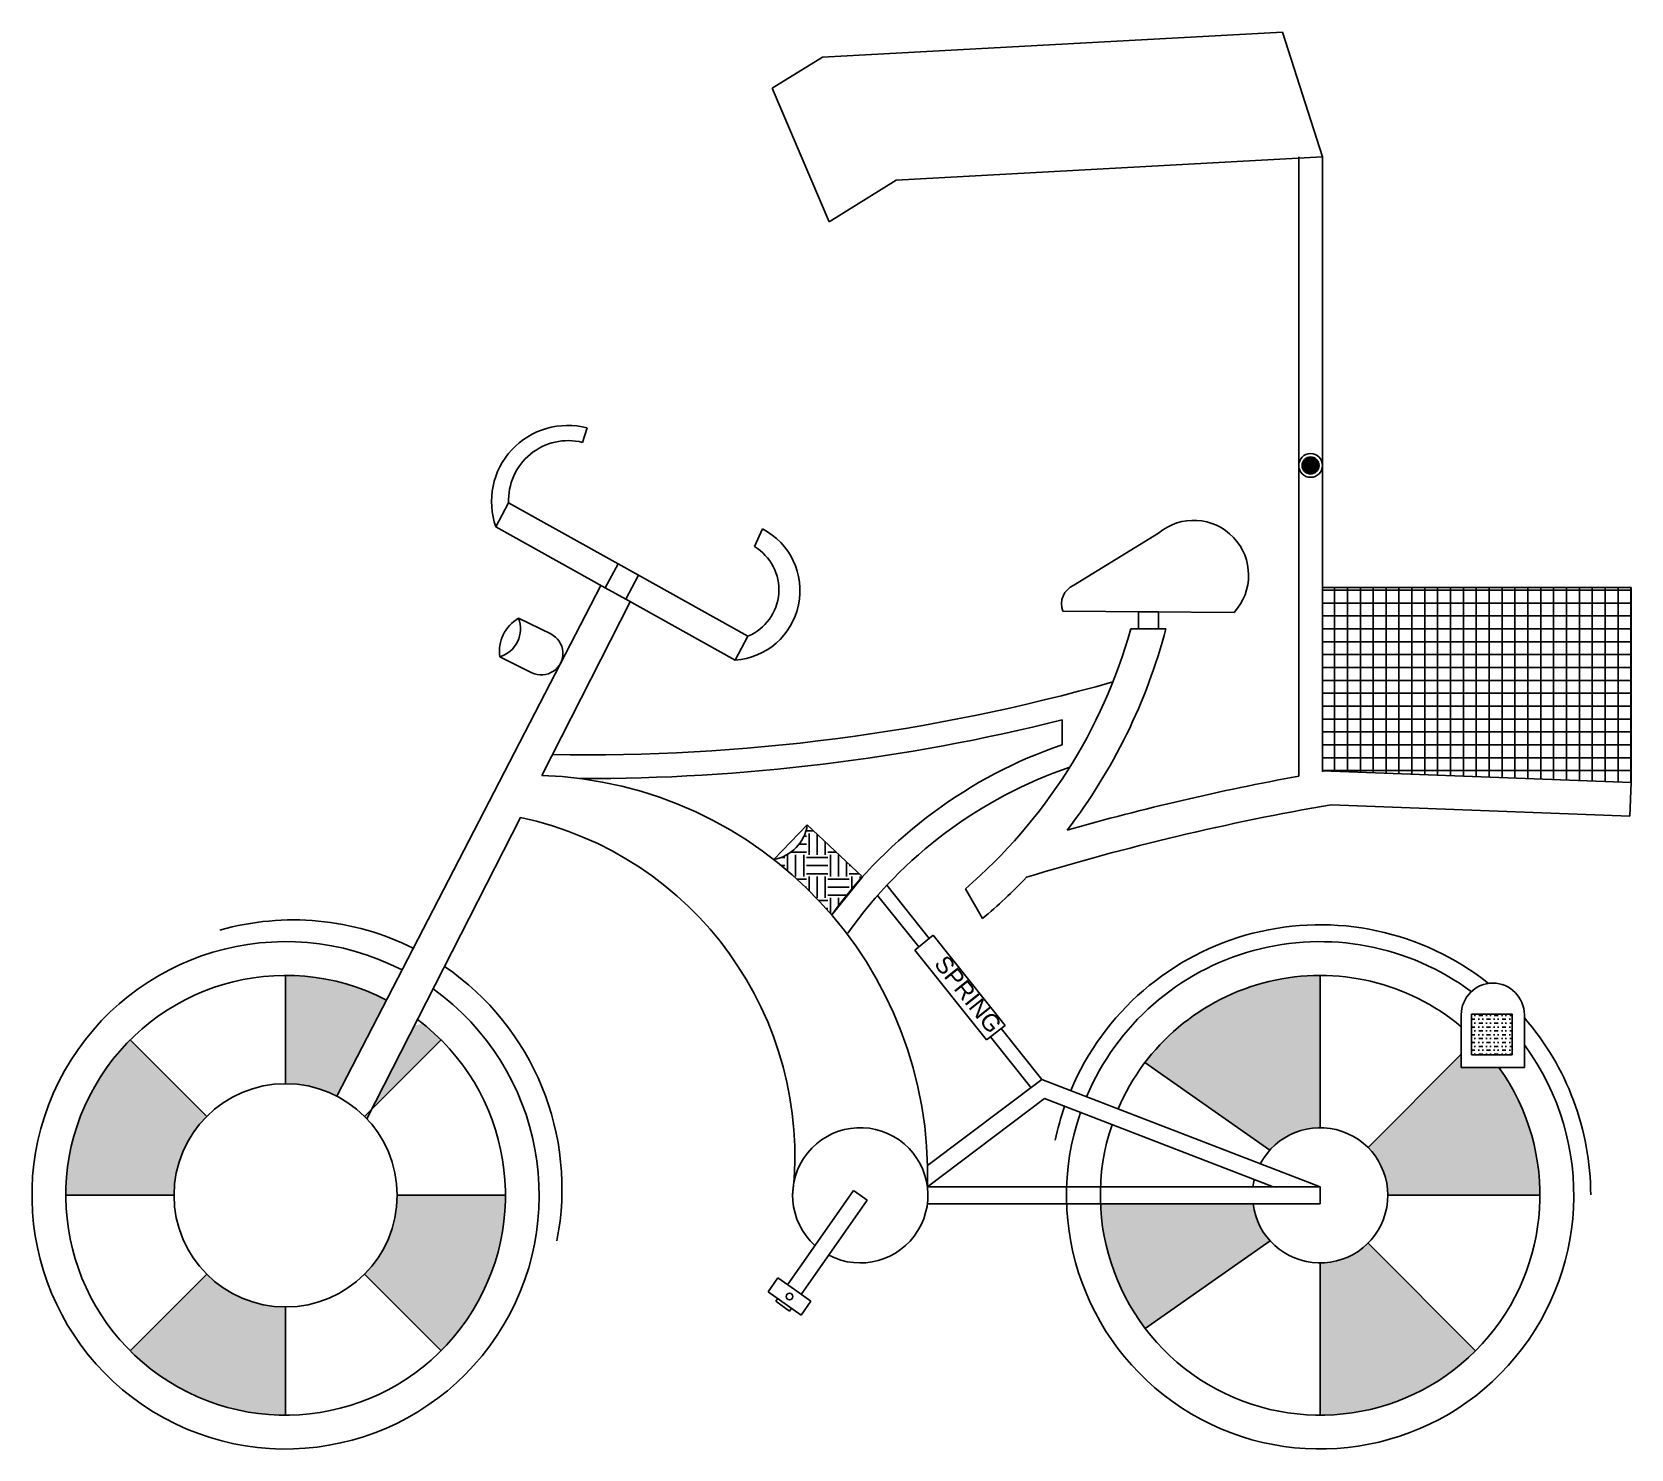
# Model space of a CAD drawing. Header units: millimetres. Extents: x 285 to 758, y 78 to 496.
import ezdxf

# ---------------------------------------------------------------- set-up
doc = ezdxf.new("R2010")
doc.units = ezdxf.units.MM
doc.styles.add('Arial_3', font='', dxfattribs={"height": 3})
doc.styles.get('Arial_3').set_extended_font_data('Arial')

msp = doc.modelspace()

# ---------------------------------------------------------------- hatches: boundary and pattern name
h = msp.add_hatch(color=1)
h.dxf.hatch_style = 1
h.paths.add_polyline_path([(666, 368.35, 1), (660.97, 368.35, 1)])
h = msp.add_hatch()
h.set_pattern_fill('NET', color=256, scale=1.2)
h.paths.add_polyline_path([(758.23, 332.28), (666.98, 332.28), (666.98, 278.1), (758.23, 274.6)])
h = msp.add_hatch()
h.set_pattern_fill('EARTH', color=256)
h.paths.add_polyline_path([(514.63, 262.06, -0.323539), (504.69, 251.84, -0.050326), (521.84, 235.46, -0.025892), (531, 246.77)])
h = msp.add_hatch(color=8)
h.dxf.hatch_style = 1
h.paths.add_polyline_path([(360.35, 119.56, -0.198912), (337.01, 129.23), (314.39, 106.6, 0.198912), (360.35, 87.56)])
h.paths.add_polyline_path([(425.35, 152.56), (393.35, 152.56, -0.198912), (383.68, 129.23), (406.31, 106.6, 0.198912)])
h.paths.add_polyline_path([(390.19, 210.31, 0.119814), (360.35, 217.56), (360.35, 188.69), (383.37, 197.1)])
h.paths.add_polyline_path([(383.37, 197.1), (360.35, 188.69), (360.35, 185.56, -0.119814), (375.5, 181.88)])
h.paths.add_polyline_path([(406.31, 198.52, 0.028567), (400.77, 203.46), (398.34, 202.57), (385.86, 178.07)])
h.paths.add_polyline_path([(385.86, 178.07), (383.68, 175.89, -0.007612), (384.38, 175.17)])
h.paths.add_polyline_path([(337.01, 175.89), (333.89, 179.02), (296.63, 165.4, 0.049765), (295.35, 152.56), (327.35, 152.56, -0.198912)])
h.paths.add_polyline_path([(314.39, 198.52, 0.147685), (296.63, 165.4), (333.89, 179.02)])
h = msp.add_hatch(color=8)
h.dxf.hatch_style = 1
h.paths.add_polyline_path([(680.45, 138.42, -0.198912), (666.3, 132.56), (666.3, 87.56, 0.198912), (712.27, 106.6)])
h.paths.add_polyline_path([(719.17, 190.37), (708.01, 190.37), (708.01, 194.27), (680.45, 166.7, -0.198912), (686.3, 152.56), (731.3, 152.56, 0.156475)])
h.paths.add_polyline_path([(666.3, 217.56, 0.234894), (614.48, 191.79), (651.42, 165.92, -0.212917), (666.3, 172.56)])
h.paths.add_polyline_path([(646.46, 150.06), (601.35, 150.06, 0.154075), (614.56, 113.23), (651.51, 139.1, -0.15444)])
h = msp.add_hatch()
h.set_pattern_fill('MUDST', color=256, scale=0.18)
h.paths.add_polyline_path([(723.07, 206.12), (711.07, 206.12), (711.07, 194.12), (723.07, 194.12)])

# ---------------------------------------------------------------- linework, layer by layer
for p, q in [((519.13, 489.02), (655.2, 496.49)), ((655.2, 496.49), (666.98, 459.58)), ((504.2, 479.89), (519.13, 489.02)), ((521.13, 440.35), (504.2, 479.89)), ((666.98, 459.58), (540.92, 452.65)), ((659.98, 276.49), (659.98, 459.58)), ((666.98, 277.74), (666.98, 459.58)), ((540.92, 452.65), (521.13, 440.35)), ((449.53, 379.43), (448.15, 375.17)), ((422.53, 350.17), (426.31, 357.27)), ((426.31, 357.27), (458.67, 339.25)), ((422.53, 350.17), (454.9, 332.15)), ((501.38, 349.58), (499.01, 344.35)), ((618.53, 348.36), (593.45, 332.93)), ((454.9, 332.15), (458.67, 339.25)), ((464.69, 335.89), (458.67, 339.25)), ((460.92, 328.8), (464.69, 335.89)), ((464.69, 335.89), (497.06, 317.87)), ((375.5, 181.88), (453.55, 332.9)), ((452.9, 333.26), (462.92, 327.68)), ((457.91, 330.47), (454.9, 332.15)), ((666.98, 277.74), (666.98, 332.28)), ((666.98, 332.28), (758.23, 332.28)), ((758.23, 332.28), (758.23, 274.6)), ((436.12, 276.71), (462.27, 328.04)), ((457.91, 330.47), (460.92, 328.8)), ((460.92, 328.8), (493.29, 310.77)), ((462.92, 327.68), (462.92, 327.68)), ((640.83, 324.89), (590.22, 325.26)), ((612.53, 320.08), (612.53, 325.08)), ((612.53, 325.08), (618.53, 325.08)), ((618.53, 325.08), (618.53, 320.06)), ((493.29, 310.77), (497.06, 317.87)), ((620.71, 320.06), (610.34, 320.06)), ((615.53, 320.06), (612.53, 320.08)), ((446.68, 297.85), (446.68, 297.85)), ((589.97, 285.77), (589.97, 293.1)), ((758.23, 274.6), (666.98, 278.1)), ((758.23, 274.6), (757.84, 264.61)), ((757.84, 264.61), (669.53, 268.03)), ((384.38, 175.17), (429.78, 264.27)), ((514.63, 262.06), (504.69, 251.84)), ((531, 246.77), (514.63, 262.06)), ((521.84, 235.46), (531, 246.77)), ((547.58, 225.99), (535.43, 241.22)), ((550.69, 228.51), (538.15, 244.22)), ((561.4, 243.21), (566.43, 234.37)), ((521.84, 235.46), (521.84, 235.46)), ((551.86, 229.45), (546.42, 225.05)), ((551.86, 229.45), (573.15, 202.77)), ((546.42, 225.05), (567.58, 198.54)), ((360.35, 217.56), (360.35, 185.56)), ((666.3, 217.56), (666.3, 172.56)), ((559.94, 216.92), (559.94, 216.92)), ((567.58, 198.54), (573.15, 202.77)), ((580.84, 184.33), (568.77, 199.45)), ((583.97, 186.82), (571.96, 201.87)), ((337.01, 175.89), (314.39, 198.52)), ((383.68, 175.89), (406.31, 198.52)), ((680.45, 166.7), (708.01, 194.27)), ((651.42, 165.92), (614.48, 191.79)), ((550.17, 161.33), (583.97, 186.82)), ((583.97, 186.82), (666.3, 155.06)), ((583.97, 186.82), (583.97, 186.82)), ((550.16, 155.06), (584.76, 181.16)), ((584.76, 181.16), (652.41, 155.06)), ((295.35, 152.56), (327.35, 152.56)), ((393.35, 152.56), (425.35, 152.56)), ((528.25, 153.99), (508.75, 126.14)), ((530.3, 152.56), (528.25, 153.99)), ((532.35, 151.13), (530.3, 152.56)), ((652.41, 155.06), (550.15, 155.06)), ((652.41, 155.06), (666.3, 155.06)), ((666.3, 150.06), (666.3, 155.06)), ((686.3, 152.56), (731.3, 152.56)), ((512.85, 123.28), (532.35, 151.13)), ((666.3, 150.06), (550.15, 150.06)), ((651.51, 139.1), (614.56, 113.23)), ((680.45, 138.42), (712.27, 106.6)), ((666.3, 132.56), (666.3, 87.56)), ((337.01, 129.23), (314.39, 106.6)), ((383.68, 129.23), (406.31, 106.6)), ((505.89, 128.15), (503.02, 124.05)), ((510.8, 124.71), (505.89, 128.15)), ((503.02, 124.05), (512.85, 117.17)), ((515.72, 121.27), (510.8, 124.71)), ((360.35, 119.56), (360.35, 87.56)), ((505.88, 122.05), (505.31, 121.23)), ((505.31, 121.23), (509.41, 118.36)), ((509.41, 118.36), (509.98, 119.18)), ((512.85, 117.17), (515.72, 121.27))]:
    msp.add_line(p, q)
for points in [[(429.26, 323.18), (438.79, 318.52, -1), (433.2, 307.08), (423.67, 311.74)], [(708.01, 190.37), (708.01, 205.94, -1), (726.7, 205.94), (726.7, 190.37), (708.01, 190.37)]]:
    msp.add_lwpolyline(points, format="xyb")
msp.add_lwpolyline([(711.07, 206.12), (723.07, 206.12), (723.07, 194.12), (711.07, 194.12)], close=True)
for centre, radius in [((663.48, 368.35), 3.51), ((663.48, 368.35), 2.51), ((360.35, 152.56), 33), ((509.37, 122.66), 1)]:
    msp.add_circle(centre, radius)
for centre, radius, start, end in [((443.75, 357.68), 22.5, 75.1073, 199.4944), ((443.94, 358.04), 17.65, 76.169, 182.5038), ((628.91, 335.89), 16.22, 317.3159, 129.7675), ((491.89, 331.31), 20.59, 273.8739, 62.5514), ((491.36, 331.6), 14.87, 292.5427, 59.0307), ((595.86, 327.4), 6.04, 113.5626, 200.8045), ((435, 313.29), 11.44, 120.1298, 187.7711), ((421.09, 320.08), 8.73, 287.1511, 20.7498), ((458.37, 362.84), 157.88, 310.7351, 344.2774), ((458.37, 362.84), 167.88, 322.4572, 345.2359), ((448.88, 858.69), 575.93, 269.04134, 285.72906), ((448.88, 858.69), 582.93, 269.86943, 284.00689), ((635.54, 152.77), 140.59, 108.9121, 143.97), ((635.54, 152.77), 133.59, 108.9121, 144.6232), ((432.12, 158.69), 118.09, 358.2368, 88.0573), ((794.15, -455.23), 743.92, 100.39042, 105.80926), ((794.15, -455.23), 733.92, 99.77677, 107.00752), ((408.52, 164.08), 102.43, 353.5451, 78.0209), ((502.59, 263.83), 12.17, 279.9588, 351.6725), ((458.37, 362.84), 167.88, 310.0659, 316.1721), ((362.63, 154.54), 79.45, 63.4747, 105.8555), ((666.3, 152.56), 80, 51.5295, 157.2343), ((360.35, 152.56), 75, 62.671, 54.4516), ((666.3, 152.56), 75, 53.4211, 157.1229), ((360.35, 152.56), 65, 62.671, 53.1242), ((362.63, 154.54), 79.45, 348.7806, 55.7565), ((666.3, 152.56), 65, 50.0862, 156.8486), ((666.3, 152.56), 80, 0.1014, 40.9788), ((666.3, 152.56), 75, 160.9433, 36.3625), ((666.3, 152.56), 65, 161.2571, 35.5729), ((666.3, 152.56), 80, 160.8159, 168.2304), ((530.3, 152.56), 20, 242.1808, 227.8192), ((666.3, 152.56), 20, 187.1808, 152.2078), ((666.3, 152.56), 20, 166.5698, 172.8192)]:
    msp.add_arc(centre, radius, start, end)

# ---------------------------------------------------------------- texts
at = {"insert": (555.82, 224.03), "char_height": 5, "attachment_point": 1, "rotation": 308.5971, "style": 'Arial_3'}
msp.add_mtext_dynamic_manual_height_columns('{\\fArial Unicode MS|b0|i0|c0|p2;SPRING}', width=31.8788, gutter_width=25, heights=[0.781], dxfattribs=at)

doc.saveas('drawing.dxf')
